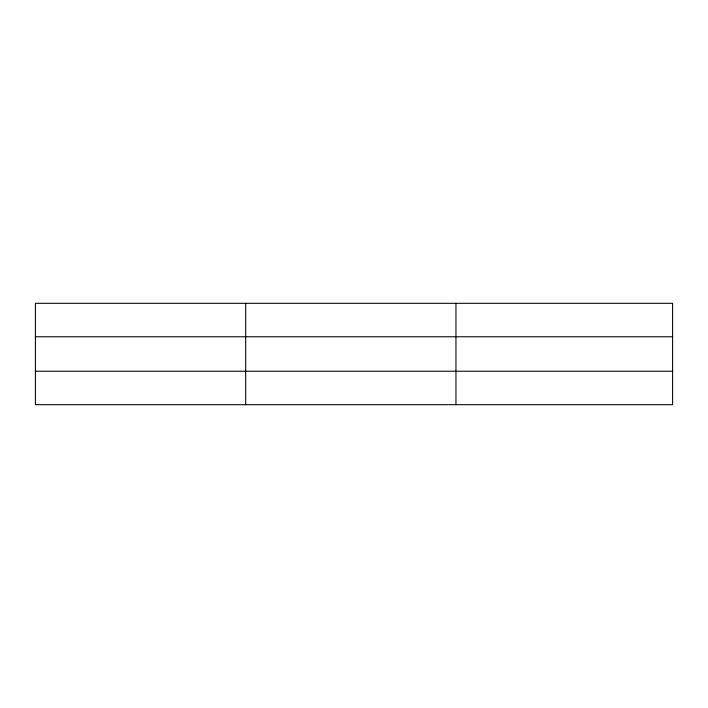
<?xml version="1.0" encoding="UTF-8"?>
<svg xmlns="http://www.w3.org/2000/svg" width="708" height="708" viewBox="0 0 708 708"><rect width="100%" height="100%" fill="white"/><g stroke="black" fill="none" stroke-linecap="round" stroke-linejoin="round"><path stroke-width="1.06" d="M245.676 404.684L245.676 303.316M455.952 404.684L455.952 303.316M35.4 336.769L672.6 336.769M35.4 371.231L672.6 371.231M672.6 303.316L672.6 404.684L35.4 404.684L35.4 303.316L672.6 303.316"/></g></svg>
